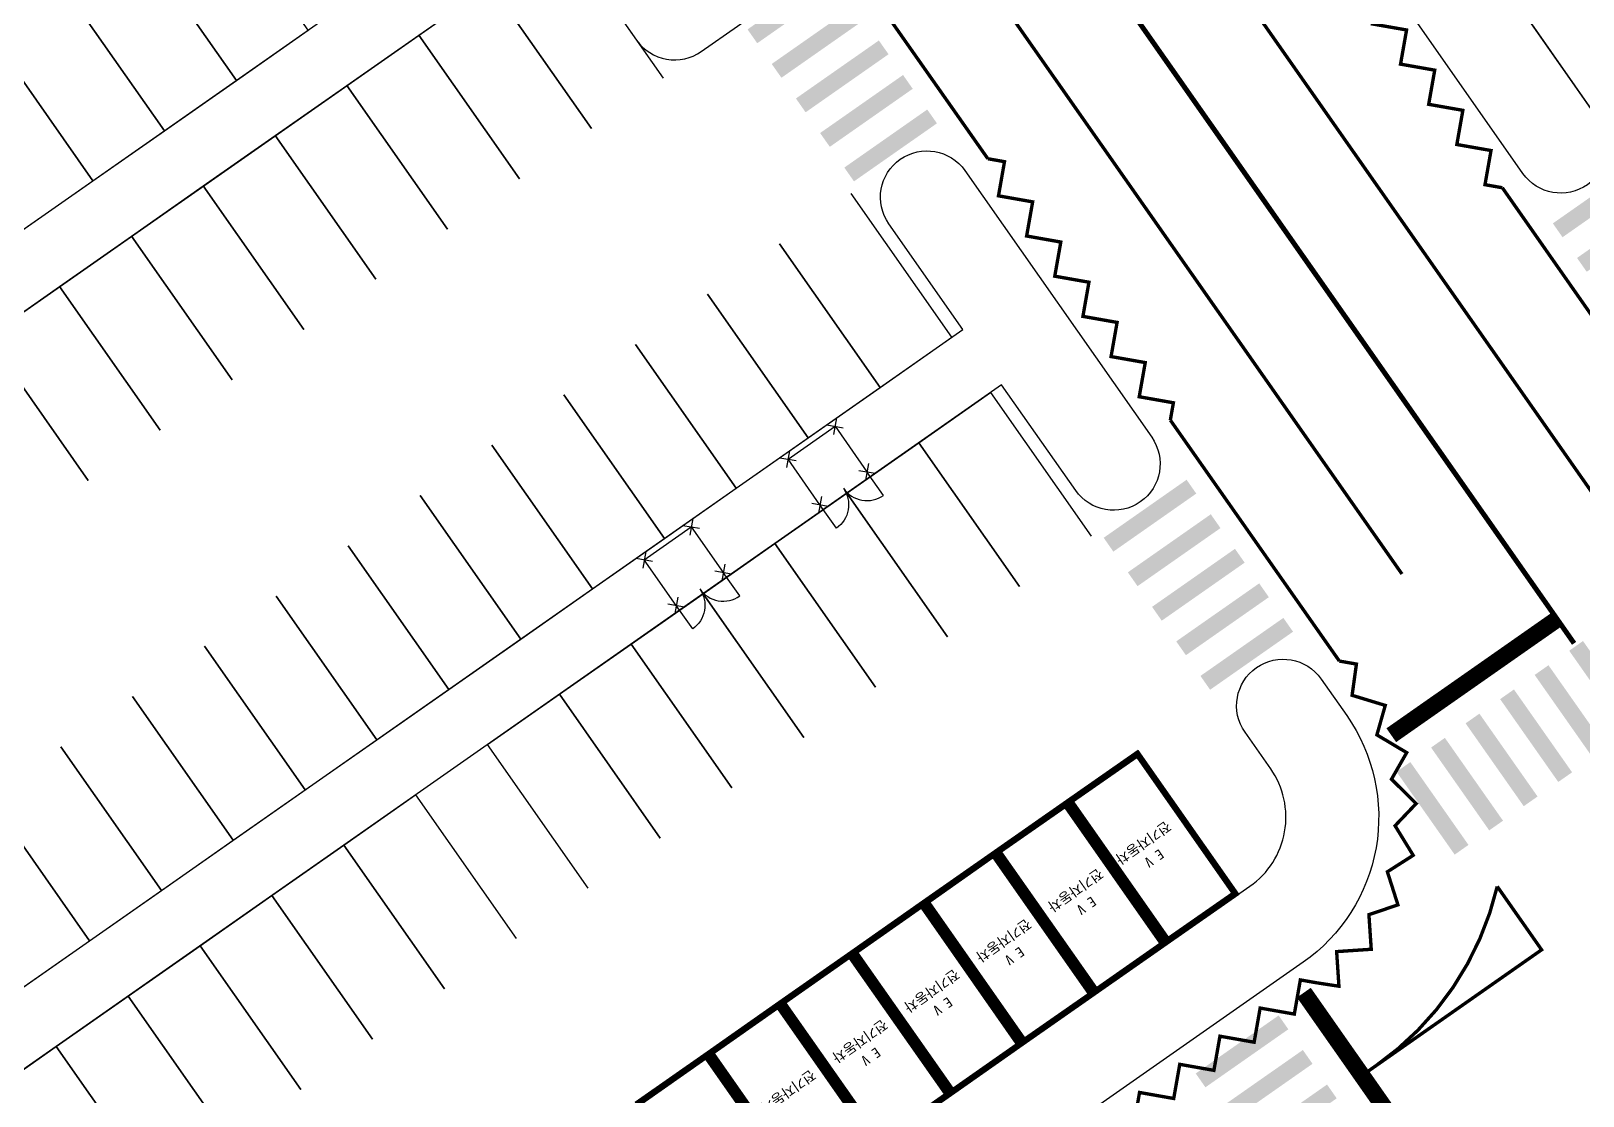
# Model space of a CAD drawing. Header units: millimetres. Extents: x 152904052 to 153933663, y 538271515 to 539240469.
# Drawn here: x 153269729 to 153315721, y 538709104 to 538740678 of the extents above; entities that cross this region are included whole.
import ezdxf
from ezdxf.enums import TextEntityAlignment as Align

# ---------------------------------------------------------------- set-up
doc = ezdxf.new("R2010")
doc.units = ezdxf.units.MM
doc.layers.add('FENC', color=7, linetype='Continuous')
doc.layers.add('SCHM', color=9, linetype='Continuous')
doc.styles.add('IIAC FONT', font='GulimChe.ttf')

# ---------------------------------------------------------------- blocks, each defined once
blk = doc.blocks.new('MF-2(H2000)')
for points in [[(48447494, 24728615), (48447141, 24728262)], [(48447141, 24728615), (48447494, 24728262)], [(48449194, 24728615), (48448841, 24728262)], [(48448841, 24728615), (48449194, 24728262)], [(48447494, 24726965), (48447141, 24726612)], [(48447141, 24726965), (48447494, 24726612)], [(48449194, 24726965), (48448841, 24726612)], [(48448841, 24726965), (48449194, 24726612)]]:
    blk.add_lwpolyline(points)
at = {"ltscale": 3}
blk.add_lwpolyline([(48447317, 24726788), (48447317, 24726788), (48447317, 24728438), (48449017, 24728438), (48449017, 24726788), (48449017, 24726788)], dxfattribs=at)
at = {"ltscale": 5}
for points in [[(48448167, 24726788, -0.414214), (48447317, 24725938), (48447317, 24726788)], [(48448167, 24726788, 0.414214), (48449017, 24725938), (48449017, 24726788)]]:
    blk.add_lwpolyline(points, format="xyb", dxfattribs=at)

msp = doc.modelspace()

# ---------------------------------------------------------------- linework, layer by layer
at = {"layer": 'SCHM', "ltscale": 0.0008}
for points in [[(153440042.7, 538829303.6), (153314057.1, 538741087.5), (153316193.7, 538738036.2, -1), (153313941, 538736458.9), (153308520.7, 538744199.9, -1), (153310773.4, 538745777.2), (153312910, 538742725.8), (153438895.6, 538830941.9), (153436701.6, 538834075.2, -1), (153438954.3, 538835652.5), (153444489.3, 538827747.7, -1), (153442236.6, 538826170.3)], [(153284355, 538750355.2, 0.3462784), (153282657, 538750450.1), (153282432.8, 538750293.1, 0.4142136), (153282095.2, 538748378.1), (153284334.8, 538745179.6), (153162936.5, 538660175.5), (153160799.9, 538663226.9, 1), (153158547.2, 538661649.5), (153163967.5, 538653908.6, 1), (153166220.2, 538655485.9), (153164083.6, 538658537.2), (153285482, 538743541.3), (153287675.9, 538740408, 0.4142136), (153289590.9, 538740070.3), (153291743.4, 538741577.5, 0.4855768), (153291864, 538743735.2)], [(153298493.2, 538730189.6), (153174637.4, 538643464.8), (153176774, 538640413.5, -1), (153174521.4, 538638836.2), (153169101.1, 538646577.1, -1), (153171353.7, 538648154.5), (153173490.3, 538645103.1), (153297346.1, 538731827.9), (153295152.2, 538734961.1, -1), (153297404.8, 538736538.5), (153302939.8, 538728633.7, -1), (153300687.2, 538727056.3)]]:
    msp.add_lwpolyline(points, format="xyb", close=True, dxfattribs=at)
at = {"layer": 'SCHM'}
for points, const_width in [([(153315458.4, 538722523.6), (153243866.2, 538824767.8)], 150), ([(153310040.8, 538719800), (153314955.8, 538723241.4)], 500), ([(153313180.6, 538715315.9), (153314495.2, 538713438.5), (153309170.7, 538709710.3)], 100), ([(153307449.9, 538712167.7), (153314332.9, 538702337.9)], 500)]:
    msp.add_lwpolyline(points, dxfattribs=dict(at, const_width=const_width))
at = {"layer": 'SCHM', "ltscale": 0.3, "const_width": 100}
for points in [[(153317444.6, 538724917.4), (153288485.4, 538766275.4)], [(153310356.5, 538724579.5), (153283570.5, 538762833.9)]]:
    msp.add_lwpolyline(points, dxfattribs=at)
at = {"layer": 'SCHM'}
for points in [[(153272833, 538743474), (153275815.6, 538739214.4), (153277945.4, 538740705.7), (153274962.8, 538744965.3)], [(153270703.2, 538741982.7), (153273685.8, 538737723.1), (153275815.6, 538739214.4), (153272833, 538743474)], [(153286334.8, 538737790.4), (153283352.2, 538742050), (153285482, 538743541.3), (153288464.6, 538739281.7)], [(153317039.7, 538736828), (153314057.1, 538741087.5), (153316186.9, 538742578.8), (153319169.5, 538738319.2)], [(153268573.5, 538740491.4), (153271556, 538736231.8), (153273685.8, 538737723.1), (153270703.2, 538741982.7)], [(153284205, 538736299.1), (153281222.4, 538740558.7), (153283352.2, 538742050), (153286334.8, 538737790.4)], [(153266443.7, 538739000.1), (153269426.3, 538734740.5), (153271556, 538736231.8), (153268573.5, 538740491.4)], [(153282075.2, 538734807.8), (153279092.6, 538739067.4), (153281222.4, 538740558.7), (153284205, 538736299.1)], [(153279945.4, 538733316.5), (153276962.8, 538737576.1), (153279092.6, 538739067.4), (153282075.2, 538734807.8)], [(153277815.6, 538731825.2), (153274833, 538736084.8), (153276962.8, 538737576.1), (153279945.4, 538733316.5)], [(153275685.8, 538730333.9), (153272703.2, 538734593.5), (153274833, 538736084.8), (153277815.6, 538731825.2)], [(153291906, 538734366.8), (153294888.6, 538730107.2), (153297018.4, 538731598.5), (153294035.8, 538735858.1)], [(153273556, 538728842.6), (153270573.4, 538733102.2), (153272703.2, 538734593.5), (153275685.8, 538730333.9)], [(153289776.2, 538732875.5), (153292758.8, 538728615.9), (153294888.6, 538730107.2), (153291906, 538734366.8)], [(153271426.2, 538727351.3), (153268443.6, 538731610.9), (153270573.4, 538733102.2), (153273556, 538728842.6)], [(153287646.4, 538731384.2), (153290629, 538727124.6), (153292758.8, 538728615.9), (153289776.2, 538732875.5)], [(153269296.4, 538725860), (153266313.8, 538730119.6), (153268443.6, 538731610.9), (153271426.2, 538727351.3)], [(153285516.6, 538729892.9), (153288499.2, 538725633.3), (153290629, 538727124.6), (153287646.4, 538731384.2)], [(153283386.8, 538728401.6), (153286369.4, 538724142), (153288499.2, 538725633.3), (153285516.6, 538729892.9)], [(153299018.4, 538724209.3), (153296035.8, 538728468.9), (153298165.6, 538729960.2), (153301148.2, 538725700.6)], [(153281257.1, 538726910.3), (153284239.7, 538722650.7), (153286369.4, 538724142), (153283386.8, 538728401.6)], [(153296888.6, 538722718), (153293906, 538726977.6), (153296035.8, 538728468.9), (153299018.4, 538724209.3)], [(153279127.3, 538725419), (153282109.9, 538721159.4), (153284239.7, 538722650.7), (153281257.1, 538726910.3)], [(153294758.8, 538721226.7), (153291776.2, 538725486.3), (153293906, 538726977.6), (153296888.6, 538722718)], [(153276997.5, 538723927.7), (153279980.1, 538719668.1), (153282109.9, 538721159.4), (153279127.3, 538725419)], [(153292629, 538719735.4), (153289646.4, 538723995), (153291776.2, 538725486.3), (153294758.8, 538721226.7)], [(153274867.7, 538722436.4), (153277850.3, 538718176.8), (153279980.1, 538719668.1), (153276997.5, 538723927.7)], [(153290499.2, 538718244.1), (153287516.6, 538722503.7), (153289646.4, 538723995), (153292629, 538719735.4)], [(153288369.4, 538716752.8), (153285386.8, 538721012.4), (153287516.6, 538722503.7), (153290499.2, 538718244.1)], [(153272737.9, 538720945.1), (153275720.5, 538716685.5), (153277850.3, 538718176.8), (153274867.7, 538722436.4)], [(153270608.1, 538719453.8), (153273590.7, 538715194.2), (153275720.5, 538716685.5), (153272737.9, 538720945.1)], [(153286239.6, 538715261.5), (153283257, 538719521.1), (153285386.8, 538721012.4), (153288369.4, 538716752.8)], [(153268478.3, 538717962.5), (153271460.9, 538713702.9), (153273590.7, 538715194.2), (153270608.1, 538719453.8)], [(153300412, 538717860.4), (153303394.6, 538713600.8), (153305524.3, 538715092.1), (153302541.8, 538719351.7)], [(153266348.5, 538716471.2), (153269331.1, 538712211.6), (153271460.9, 538713702.9), (153268478.3, 538717962.5)], [(153281980, 538712278.9), (153278997.4, 538716538.5), (153281127.2, 538718029.8), (153284109.8, 538713770.2)], [(153298282.2, 538716369.1), (153301264.8, 538712109.5), (153303394.6, 538713600.8), (153300412, 538717860.4)], [(153279850.2, 538710787.6), (153276867.6, 538715047.2), (153278997.4, 538716538.5), (153281980, 538712278.9)], [(153296152.4, 538714877.8), (153299135, 538710618.2), (153301264.8, 538712109.5), (153298282.2, 538716369.1)], [(153277720.4, 538709296.3), (153274737.8, 538713555.9), (153276867.6, 538715047.2), (153279850.2, 538710787.6)], [(153294022.6, 538713386.5), (153297005.2, 538709126.9), (153299135, 538710618.2), (153296152.4, 538714877.8)], [(153275590.6, 538707805), (153272608, 538712064.6), (153274737.8, 538713555.9), (153277720.4, 538709296.3)], [(153291892.8, 538711895.2), (153294875.4, 538707635.6), (153297005.2, 538709126.9), (153294022.6, 538713386.5)], [(153273460.8, 538706313.7), (153270478.2, 538710573.3), (153272608, 538712064.6), (153275590.6, 538707805)], [(153289763, 538710403.9), (153292745.6, 538706144.3), (153294875.4, 538707635.6), (153291892.8, 538711895.2)], [(153271331, 538704822.4), (153268348.4, 538709082), (153270478.2, 538710573.3), (153273460.8, 538706313.7)], [(153287633.2, 538708912.6), (153290615.8, 538704653), (153292745.6, 538706144.3), (153289763, 538710403.9)]]:
    msp.add_lwpolyline(points, dxfattribs=at)
at = {"layer": 'SCHM', "ltscale": 0.005, "const_width": 100}
for points in [[(153313331.2, 538736031.9), (153312817.1, 538736122.5), (153312995.7, 538737135.3), (153311982.9, 538737313.9), (153312161.5, 538738326.7), (153311148.7, 538738505.2), (153311327.3, 538739518), (153310314.5, 538739696.6), (153310493.1, 538740709.4), (153309480.3, 538740887.9), (153309658.9, 538741900.7), (153308646.1, 538742079.3), (153308824.7, 538743092.1), (153307811.9, 538743270.6), (153307899, 538743764.5)], [(153303492.3, 538729142.6), (153303582.9, 538729656.7), (153302570.2, 538729835.3), (153302748.7, 538730848.1), (153301736, 538731026.6), (153301914.5, 538732039.4), (153300901.8, 538732218), (153301080.4, 538733230.8), (153300067.6, 538733409.3), (153300246.2, 538734422.1), (153299233.4, 538734600.7), (153299412, 538735613.5), (153298399.2, 538735792), (153298577.8, 538736804.8), (153298083.9, 538736891.9)], [(153307859.5, 538712454.5), (153307345.4, 538712545.2), (153307166.8, 538711532.4), (153306154, 538711711), (153305975.4, 538710698.2), (153304962.7, 538710876.8), (153304784.1, 538709864), (153303771.3, 538710042.6), (153303592.7, 538709029.8), (153302580, 538709208.4), (153302401.4, 538708195.6)]]:
    msp.add_lwpolyline(points, dxfattribs=at)
at = {"layer": 'SCHM', "ltscale": 0.05, "const_width": 100}
for points in [[(153298083.9, 538736891.9), (153293789.1, 538743009.9)], [(153318330.8, 538728882.3), (153313331.2, 538736031.9)], [(153308500.7, 538721999.2), (153303492.3, 538729142.6)]]:
    msp.add_lwpolyline(points, dxfattribs=at)
at = {"layer": 'SCHM', "ltscale": 0.0008}
msp.add_lwpolyline([(153180355.7, 538630503.8), (153179654.9, 538631504.7, -1), (153181907.5, 538633082.1), (153182600.5, 538632092.5, 0.4142136), (153186157.1, 538631510.3), (153305852, 538715321.6, 0.4142136), (153306465.9, 538718803.4), (153305706, 538719888.8, -1), (153307958.6, 538721466.1), (153308718.6, 538720380.7, -0.4142136), (153307429.3, 538713068.9), (153187671.8, 538629213.8, -0.4093917), (153180354, 538630506.2, 0.4093917)], format="xyb", dxfattribs=at)
at = {"layer": 'SCHM', "ltscale": 0.005}
msp.add_lwpolyline([(153307859.5, 538712454.5, 100, 100, 0), (153308489.1, 538712358.6, 100, 100, 0), (153308420.3, 538713384.7, 100, 100, 0), (153309446.3, 538713453.6, 100, 100, 0), (153309377.5, 538714479.6, 100, 100, 0), (153310237.1, 538714771, 100, 100, 0), (153309924.8, 538715750.9, 100, 100, 0), (153310689.8, 538716239.4, 100, 100, 0), (153310152.2, 538717116.1, 100, 100, 0), (153310778.1, 538717773.5, 100, 100, 0), (153310046.4, 538718496.1, 100, 100, 0), (153310496.8, 538719284.1, 100, 100, 0), (153309613.5, 538719810.8, 100, 100, 0), (153309862.4, 538720683.6, 100, 100, 0), (153308878.8, 538720983.7, 100, 100, 0), (153309007.3, 538721909.9, 100, 100, 0), (153308500.7, 538721999.2, 0, 0, 0)], format="xyseb", dxfattribs=at)
at = {"layer": 'SCHM', "const_width": 150}
for points in [[(153303413, 538713705.3), (153305419.9, 538715110.5), (153302523.3, 538719247.3), (153300516.4, 538717842)], [(153301283.2, 538712214), (153303290.1, 538713619.2), (153300393.5, 538717756), (153298386.6, 538716350.7)], [(153299153.4, 538710722.7), (153301160.3, 538712127.9), (153298263.7, 538716264.7), (153296256.8, 538714859.4)], [(153297023.6, 538709231.4), (153299030.5, 538710636.6), (153296133.9, 538714773.4), (153294127, 538713368.1)], [(153294893.8, 538707740.1), (153296900.7, 538709145.3), (153294004.2, 538713282.1), (153291997.2, 538711876.8)], [(153292764, 538706248.8), (153294770.9, 538707654), (153291874.4, 538711790.8), (153289867.4, 538710385.5)], [(153290634.2, 538704757.5), (153292641.1, 538706162.7), (153289744.6, 538710299.5), (153287737.6, 538708894.2)]]:
    msp.add_lwpolyline(points, close=True, dxfattribs=at)
at = {"layer": 'SCHM'}
for points in [[(153303394.6, 538713600.8), (153305524.3, 538715092.1), (153302541.8, 538719351.7), (153300412, 538717860.4)], [(153303431.4, 538713809.7), (153305315.4, 538715129), (153302504.9, 538719142.8), (153300620.9, 538717823.6)], [(153301264.8, 538712109.5), (153303394.6, 538713600.8), (153300412, 538717860.4), (153298282.2, 538716369.1)], [(153301301.6, 538712318.4), (153303185.6, 538713637.7), (153300375.1, 538717651.5), (153298491.1, 538716332.3)], [(153299135, 538710618.2), (153301264.8, 538712109.5), (153298282.2, 538716369.1), (153296152.4, 538714877.8)], [(153299171.8, 538710827.1), (153301055.8, 538712146.4), (153298245.3, 538716160.2), (153296361.3, 538714841)], [(153297005.2, 538709126.9), (153299135, 538710618.2), (153296152.4, 538714877.8), (153294022.6, 538713386.5)], [(153297042, 538709335.8), (153298926.1, 538710655.1), (153296115.5, 538714668.9), (153294231.5, 538713349.7)], [(153294875.4, 538707635.6), (153297005.2, 538709126.9), (153294022.6, 538713386.5), (153291892.8, 538711895.2)], [(153294912.2, 538707844.5), (153296796.3, 538709163.8), (153293985.7, 538713177.6), (153292101.7, 538711858.4)], [(153292745.6, 538706144.3), (153294875.4, 538707635.6), (153291892.8, 538711895.2), (153289763, 538710403.9)], [(153292782.4, 538706353.2), (153294666.5, 538707672.5), (153291855.9, 538711686.3), (153289971.9, 538710367.1)], [(153290615.8, 538704653), (153292745.6, 538706144.3), (153289763, 538710403.9), (153287633.2, 538708912.6)], [(153290652.6, 538704861.9), (153292536.7, 538706181.2), (153289726.1, 538710195), (153287842.1, 538708875.8)]]:
    msp.add_lwpolyline(points, close=True, dxfattribs=at)
at = {"layer": 'SCHM', "ltscale": 0.005, "const_width": 100}
msp.add_lwpolyline([(153309580.3, 538709997.1, 0.1844831), (153313180.6, 538715315.9, 0.1844831)], format="xyb", dxfattribs=at)
at = {"layer": 'SCHM'}
for points in [[(153291249.8, 538740316.3), (153293707.3, 538742037.1), (153290963, 538740725.9), (153293420.5, 538742446.6)], [(153291966.8, 538739292.4), (153294424.2, 538741013.1), (153291680, 538739702), (153294137.5, 538741422.7)], [(153292683.8, 538738268.5), (153295141.2, 538739989.2), (153292397, 538738678), (153294854.4, 538740398.8)], [(153293400.7, 538737244.5), (153295858.2, 538738965.2), (153293113.9, 538737654.1), (153295571.4, 538739374.8)], [(153294117.7, 538736220.6), (153296575.2, 538737941.3), (153293830.9, 538736630.2), (153296288.4, 538738350.9)], [(153315114.8, 538734564.6), (153317572.3, 538736285.3), (153314828.1, 538734974.1), (153317285.5, 538736694.9)], [(153315831.8, 538733540.6), (153318289.3, 538735261.3), (153315545, 538733950.2), (153318002.5, 538735670.9)], [(153303974.3, 538727374.2), (153301516.8, 538725653.5), (153304261.1, 538726964.7), (153301803.6, 538725243.9)], [(153304691.3, 538726350.3), (153302233.8, 538724629.6), (153304978, 538725940.7), (153302520.6, 538724220)], [(153305408.2, 538725326.4), (153302950.8, 538723605.6), (153305695, 538724916.8), (153303237.6, 538723196.1)], [(153306125.2, 538724302.4), (153303667.7, 538722581.7), (153306412, 538723892.8), (153303954.5, 538722172.1)], [(153306842.2, 538723278.5), (153304384.7, 538721557.8), (153307129, 538722868.9), (153304671.5, 538721148.2)], [(153315312.8, 538722305.6), (153317035.6, 538719849.6), (153315722.2, 538722592.7), (153317445, 538720136.7)], [(153314289.5, 538721587.7), (153316012.3, 538719131.7), (153314698.8, 538721874.9), (153316421.6, 538719418.9)], [(153313266.2, 538720869.9), (153314989, 538718413.9), (153313675.5, 538721157), (153315398.3, 538718701)], [(153312242.8, 538720152.1), (153313965.6, 538717696.1), (153312652.2, 538720439.2), (153314375, 538717983.2)], [(153311219.5, 538719434.2), (153312942.3, 538716978.2), (153311628.8, 538719721.4), (153313351.6, 538717265.4)], [(153310196.2, 538718716.4), (153311919, 538716260.4), (153310605.5, 538719003.5), (153312328.3, 538716547.5)], [(153306702.5, 538711491.8), (153304245, 538709771), (153306989.3, 538711082.2), (153304531.8, 538709361.5)], [(153307419.5, 538710467.8), (153304962, 538708747.1), (153307706.3, 538710058.2), (153305248.8, 538708337.5)], [(153308136.4, 538709443.9), (153305679, 538707723.2), (153308423.2, 538709034.3), (153305965.8, 538707313.6)]]:
    msp.add_solid(points, dxfattribs=at)

# ---------------------------------------------------------------- block references
at = {"layer": 'FENC', "rotation": 35.00000000244937}
for p in [(127790093.3, 490683394.4), (127785833.7, 490680411.8)]:
    msp.add_blockref('MF-2(H2000)', p, dxfattribs=at)

# ---------------------------------------------------------------- texts
at = {"layer": 'SCHM', "style": 'IIAC FONT'}
for s, p in [('전기자동차', (153302691.5, 538716609.9)), ('E V', (153303012.2, 538716151.9)), ('전기자동차', (153300684.6, 538715204.6)), ('E V', (153301005.2, 538714746.6)), ('전기자동차', (153298554.8, 538713713.3)), ('E V', (153298875.4, 538713255.3)), ('전기자동차', (153296425, 538712222)), ('E V', (153296745.7, 538711764)), ('전기자동차', (153294295.2, 538710730.7)), ('E V', (153294615.9, 538710272.7)), ('전기자동차', (153292165.4, 538709239.4))]:
    msp.add_text(s, height=300, rotation=215, dxfattribs=at).set_placement(p, align=Align.MIDDLE_CENTER)

doc.saveas('drawing.dxf')
